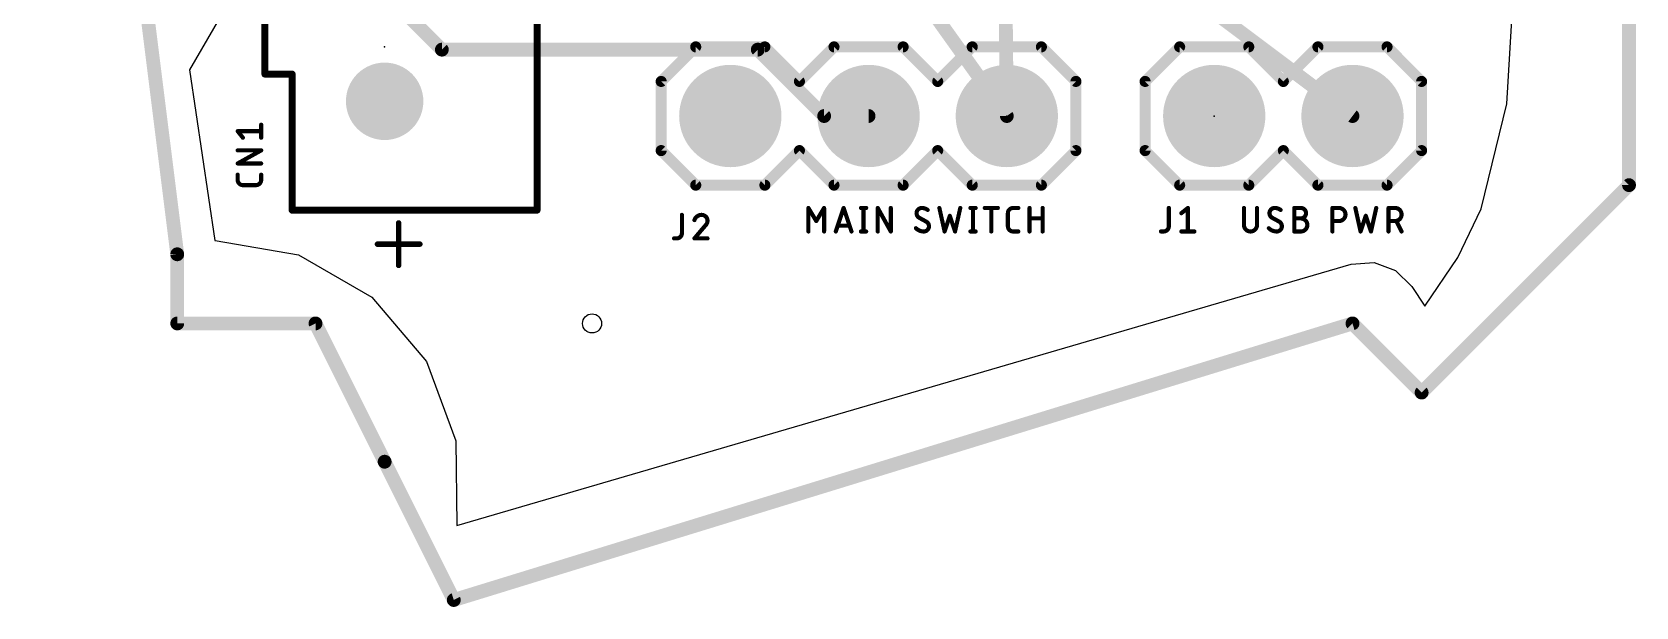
# Model space of a CAD drawing. Extents: x -61.1 to -20.2, y -31.9 to 53.5.
# Drawn here: x -49.66 to -20.19, y -31.88 to -21.32 of the extents above; entities that cross this region are included whole.
import ezdxf

# ---------------------------------------------------------------- set-up
doc = ezdxf.new("R2010")
doc.units = 0
for name, color, linetype in [('1', 12, 'CONTINUOUS'), ('16', 132, 'CONTINUOUS'), ('17', 110, 'CONTINUOUS'), ('20', 31, 'CONTINUOUS'), ('21', 253, 'CONTINUOUS'), ('23', 53, 'CONTINUOUS'), ('25', 253, 'CONTINUOUS'), ('51', 253, 'CONTINUOUS')]:
    doc.layers.add(name, color=color, linetype=linetype)

# ---------------------------------------------------------------- blocks, each defined once
blk = doc.blocks.new('ROUNDP')
at = {"const_width": 0.5}
blk.add_lwpolyline([(0, -0.25, 1), (0, 0.25, 1), (0, -0.25)], format="xyb", dxfattribs=at)
blk = doc.blocks.new('RECT')
blk.add_solid([(-0.5, -0.5), (0.5, -0.5), (-0.5, 0.5), (0.5, 0.5)])

msp = doc.modelspace()

# ---------------------------------------------------------------- linework, layer by layer
at = {"layer": '1', "const_width": 0.254}
for points in [[(-20.32, 48.26), (-20.32, -24.13)], [(-46.99, -25.4), (-49.53, -5.08)], [(-31.78, -20), (-31.75, -22.86)], [(-25.4, -22.86), (-29.21, -20)], [(-43.18, -20.59), (-42.1292, -21.6408)], [(-42.1292, -21.6408), (-36.325, -21.6408)], [(-36.325, -21.6408), (-35.1058, -22.86)], [(-35.1058, -22.86), (-34.29, -22.86)], [(-20.32, -24.13), (-24.13, -27.94)], [(-46.99, -26.67), (-46.99, -25.4)], [(-44.45, -26.67), (-46.99, -26.67)], [(-43.18, -29.21), (-44.45, -26.67)], [(-25.4, -26.67), (-41.91, -31.75)], [(-24.13, -27.94), (-25.4, -26.67)], [(-41.91, -31.75), (-43.18, -29.21)]]:
    msp.add_lwpolyline(points, dxfattribs=at)
at = {"layer": '1', "const_width": 0.127}
for points in [[(-42.1292, -21.5773, 1), (-42.1292, -21.7043)], [(-42.1741, -21.6857, 1), (-42.0843, -21.5959)], [(-36.2801, -21.5959, 1), (-36.3699, -21.6857)], [(-36.325, -21.7043, 1), (-36.325, -21.5773)], [(-35.1058, -22.7965, 1), (-35.1058, -22.9235)], [(-35.1507, -22.9049, 1), (-35.0609, -22.8151)], [(-34.29, -22.9235, 1), (-34.29, -22.7965)], [(-31.8135, -22.8607, 1), (-31.6865, -22.8593)], [(-25.4381, -22.9108, 1), (-25.3619, -22.8092)], [(-20.3835, -24.13, 1), (-20.2565, -24.13)], [(-20.2751, -24.1749, 1), (-20.3649, -24.0851)], [(-46.9265, -25.4, 1), (-47.0535, -25.4)], [(-47.053, -25.4079, 1), (-46.927, -25.3921)], [(-46.99, -26.6065, 1), (-46.99, -26.7335)], [(-47.0535, -26.67, 1), (-46.9265, -26.67)], [(-44.3932, -26.6416, 1), (-44.5068, -26.6984)], [(-44.45, -26.7335, 1), (-44.45, -26.6065)], [(-25.3551, -26.6251, 1), (-25.4449, -26.7149)], [(-25.3813, -26.7307, 1), (-25.4187, -26.6093)], [(-24.1749, -27.8951, 1), (-24.0851, -27.9849)], [(-24.1749, -27.9849, 1), (-24.0851, -27.8951)], [(-43.1232, -29.1816, 1), (-43.2368, -29.2384)], [(-43.2368, -29.2384, 1), (-43.1232, -29.1816)], [(-41.9287, -31.6893, 1), (-41.8913, -31.8107)], [(-41.9668, -31.7784, 1), (-41.8532, -31.7216)]]:
    msp.add_lwpolyline(points, format="xyb", dxfattribs=at)
at = {"layer": '16', "const_width": 0.254}
msp.add_lwpolyline([(-31.75, -22.86), (-38.1, -13.97)], dxfattribs=at)
at = {"layer": '16', "const_width": 0.127}
msp.add_lwpolyline([(-31.8017, -22.8969, 1), (-31.6983, -22.8231)], format="xyb", dxfattribs=at)
at = {"layer": '20'}
for p, q in [((-22.5631, -22.6393), (-22.0412, -13.8413)), ((-45.7791, -20.3073), (-46.7626, -22.0103)), ((-46.7626, -22.0103), (-46.2984, -25.1445)), ((-23.034, -24.5668), (-22.5631, -22.6393)), ((-23.4667, -25.4582), (-23.034, -24.5668)), ((-46.2984, -25.1445), (-46.2943, -25.1445)), ((-46.2943, -25.1445), (-44.7639, -25.4127)), ((-44.7639, -25.4127), (-43.4159, -26.1855)), ((-41.8549, -30.3804), (-25.4234, -25.5821)), ((-25.4234, -25.5821), (-25.0045, -25.5516)), ((-25.0045, -25.5516), (-24.6101, -25.6959)), ((-24.0693, -26.3517), (-23.4667, -25.4582)), ((-24.6101, -25.6959), (-24.3097, -25.9893)), ((-43.4159, -26.1855), (-42.4111, -27.3706)), ((-24.3097, -25.9893), (-24.0693, -26.3517)), ((-42.4111, -27.3706), (-41.8692, -28.8268)), ((-41.8692, -28.8268), (-41.8549, -30.3804))]:
    msp.add_line(p, q, dxfattribs=at)
msp.add_circle((-39.37, -26.67), 0.175, dxfattribs=at)
at = {"layer": '21'}
for points, const_width in [([(-40.38, -18.59), (-40.38, -24.59)], 0.127), ([(-45.38, -22.09), (-45.38, -21.09)], 0.127), ([(-38.1, -22.225), (-37.465, -21.59)], 0.2032), ([(-37.465, -21.59), (-36.195, -21.59)], 0.2032), ([(-36.195, -21.59), (-35.56, -22.225)], 0.2032), ([(-35.56, -22.225), (-34.925, -21.59)], 0.2032), ([(-34.925, -21.59), (-33.655, -21.59)], 0.2032), ([(-33.655, -21.59), (-33.02, -22.225)], 0.2032), ([(-33.02, -22.225), (-32.385, -21.59)], 0.2032), ([(-32.385, -21.59), (-31.115, -21.59)], 0.2032), ([(-30.48, -22.225), (-31.115, -21.59)], 0.2032), ([(-28.575, -21.59), (-29.21, -22.225)], 0.2032), ([(-28.575, -21.59), (-27.305, -21.59)], 0.2032), ([(-27.305, -21.59), (-26.67, -22.225)], 0.2032), ([(-26.67, -22.225), (-26.035, -21.59)], 0.2032), ([(-26.035, -21.59), (-24.765, -21.59)], 0.2032), ([(-24.765, -21.59), (-24.13, -22.225)], 0.2032), ([(-44.88, -22.09), (-45.38, -22.09)], 0.127), ([(-44.88, -24.59), (-44.88, -22.09)], 0.127), ([(-38.1, -23.495), (-38.1, -22.225)], 0.2032), ([(-30.48, -23.495), (-30.48, -22.225)], 0.2032), ([(-29.21, -22.225), (-29.21, -23.495)], 0.2032), ([(-24.13, -22.225), (-24.13, -23.495)], 0.2032), ([(-37.465, -24.13), (-38.1, -23.495)], 0.2032), ([(-35.56, -23.495), (-36.195, -24.13)], 0.2032), ([(-34.925, -24.13), (-35.56, -23.495)], 0.2032), ([(-33.02, -23.495), (-33.655, -24.13)], 0.2032), ([(-32.385, -24.13), (-33.02, -23.495)], 0.2032), ([(-31.115, -24.13), (-30.48, -23.495)], 0.2032), ([(-29.21, -23.495), (-28.575, -24.13)], 0.2032), ([(-26.67, -23.495), (-27.305, -24.13)], 0.2032), ([(-26.035, -24.13), (-26.67, -23.495)], 0.2032), ([(-24.13, -23.495), (-24.765, -24.13)], 0.2032), ([(-36.195, -24.13), (-37.465, -24.13)], 0.2032), ([(-33.655, -24.13), (-34.925, -24.13)], 0.2032), ([(-31.115, -24.13), (-32.385, -24.13)], 0.2032), ([(-27.305, -24.13), (-28.575, -24.13)], 0.2032), ([(-24.765, -24.13), (-26.035, -24.13)], 0.2032), ([(-40.38, -24.59), (-44.88, -24.59)], 0.127), ([(-42.9232, -25.6032), (-42.9232, -24.8243)], 0.1016), ([(-42.5337, -25.2137), (-43.3126, -25.2137)], 0.1016)]:
    msp.add_lwpolyline(points, dxfattribs=dict(at, const_width=const_width))
for points, const_width in [([(-37.465, -21.5392, 1), (-37.465, -21.6408)], 0.1016), ([(-37.4291, -21.6259, 1), (-37.5009, -21.5541)], 0.1016), ([(-36.1591, -21.5541, 1), (-36.2309, -21.6259)], 0.1016), ([(-36.195, -21.6408, 1), (-36.195, -21.5392)], 0.1016), ([(-34.925, -21.5392, 1), (-34.925, -21.6408)], 0.1016), ([(-34.8891, -21.6259, 1), (-34.9609, -21.5541)], 0.1016), ([(-33.6191, -21.5541, 1), (-33.6909, -21.6259)], 0.1016), ([(-33.655, -21.6408, 1), (-33.655, -21.5392)], 0.1016), ([(-32.385, -21.5392, 1), (-32.385, -21.6408)], 0.1016), ([(-32.3491, -21.6259, 1), (-32.4209, -21.5541)], 0.1016), ([(-31.0791, -21.5541, 1), (-31.1509, -21.6259)], 0.1016), ([(-31.115, -21.6408, 1), (-31.115, -21.5392)], 0.1016), ([(-28.575, -21.5392, 1), (-28.575, -21.6408)], 0.1016), ([(-28.5391, -21.6259, 1), (-28.6109, -21.5541)], 0.1016), ([(-27.2691, -21.5541, 1), (-27.3409, -21.6259)], 0.1016), ([(-27.305, -21.6408, 1), (-27.305, -21.5392)], 0.1016), ([(-26.035, -21.5392, 1), (-26.035, -21.6408)], 0.1016), ([(-25.9991, -21.6259, 1), (-26.0709, -21.5541)], 0.1016), ([(-24.7291, -21.5541, 1), (-24.8009, -21.6259)], 0.1016), ([(-24.765, -21.6408, 1), (-24.765, -21.5392)], 0.1016), ([(-45.4118, -22.09, 1), (-45.3483, -22.09)], 0.0635), ([(-45.38, -22.0583, 1), (-45.38, -22.1217)], 0.0635), ([(-44.8483, -22.09, 1), (-44.9118, -22.09)], 0.0635), ([(-44.88, -22.1217, 1), (-44.88, -22.0583)], 0.0635), ([(-38.0492, -22.225, 1), (-38.1508, -22.225)], 0.1016), ([(-38.1359, -22.1891, 1), (-38.0641, -22.2609)], 0.1016), ([(-35.5959, -22.1891, 1), (-35.5241, -22.2609)], 0.1016), ([(-35.5959, -22.2609, 1), (-35.5241, -22.1891)], 0.1016), ([(-33.0559, -22.1891, 1), (-32.9841, -22.2609)], 0.1016), ([(-33.0559, -22.2609, 1), (-32.9841, -22.1891)], 0.1016), ([(-30.4292, -22.225, 1), (-30.5308, -22.225)], 0.1016), ([(-30.5159, -22.2609, 1), (-30.4441, -22.1891)], 0.1016), ([(-29.1592, -22.225, 1), (-29.2608, -22.225)], 0.1016), ([(-29.2459, -22.1891, 1), (-29.1741, -22.2609)], 0.1016), ([(-26.7059, -22.1891, 1), (-26.6341, -22.2609)], 0.1016), ([(-26.7059, -22.2609, 1), (-26.6341, -22.1891)], 0.1016), ([(-24.0792, -22.225, 1), (-24.1808, -22.225)], 0.1016), ([(-24.1659, -22.2609, 1), (-24.0941, -22.1891)], 0.1016), ([(-38.0641, -23.4591, 1), (-38.1359, -23.5309)], 0.1016), ([(-38.1508, -23.495, 1), (-38.0492, -23.495)], 0.1016), ([(-35.5241, -23.4591, 1), (-35.5959, -23.5309)], 0.1016), ([(-35.5241, -23.5309, 1), (-35.5959, -23.4591)], 0.1016), ([(-32.9841, -23.4591, 1), (-33.0559, -23.5309)], 0.1016), ([(-32.9841, -23.5309, 1), (-33.0559, -23.4591)], 0.1016), ([(-30.5308, -23.495, 1), (-30.4292, -23.495)], 0.1016), ([(-30.4441, -23.5309, 1), (-30.5159, -23.4591)], 0.1016), ([(-29.1741, -23.4591, 1), (-29.2459, -23.5309)], 0.1016), ([(-29.2608, -23.495, 1), (-29.1592, -23.495)], 0.1016), ([(-26.6341, -23.4591, 1), (-26.7059, -23.5309)], 0.1016), ([(-26.6341, -23.5309, 1), (-26.7059, -23.4591)], 0.1016), ([(-24.1808, -23.495, 1), (-24.0792, -23.495)], 0.1016), ([(-24.0941, -23.5309, 1), (-24.1659, -23.4591)], 0.1016), ([(-37.465, -24.0792, 1), (-37.465, -24.1808)], 0.1016), ([(-37.5009, -24.1659, 1), (-37.4291, -24.0941)], 0.1016), ([(-36.2309, -24.0941, 1), (-36.1591, -24.1659)], 0.1016), ([(-36.195, -24.1808, 1), (-36.195, -24.0792)], 0.1016), ([(-34.925, -24.0792, 1), (-34.925, -24.1808)], 0.1016), ([(-34.9609, -24.1659, 1), (-34.8891, -24.0941)], 0.1016), ([(-33.6909, -24.0941, 1), (-33.6191, -24.1659)], 0.1016), ([(-33.655, -24.1808, 1), (-33.655, -24.0792)], 0.1016), ([(-32.385, -24.0792, 1), (-32.385, -24.1808)], 0.1016), ([(-32.4209, -24.1659, 1), (-32.3491, -24.0941)], 0.1016), ([(-31.1509, -24.0941, 1), (-31.0791, -24.1659)], 0.1016), ([(-31.115, -24.1808, 1), (-31.115, -24.0792)], 0.1016), ([(-28.575, -24.0792, 1), (-28.575, -24.1808)], 0.1016), ([(-28.6109, -24.1659, 1), (-28.5391, -24.0941)], 0.1016), ([(-27.3409, -24.0941, 1), (-27.2691, -24.1659)], 0.1016), ([(-27.305, -24.1808, 1), (-27.305, -24.0792)], 0.1016), ([(-26.035, -24.0792, 1), (-26.035, -24.1808)], 0.1016), ([(-26.0709, -24.1659, 1), (-25.9991, -24.0941)], 0.1016), ([(-24.8009, -24.0941, 1), (-24.7291, -24.1659)], 0.1016), ([(-24.765, -24.1808, 1), (-24.765, -24.0792)], 0.1016), ([(-44.9118, -24.59, 1), (-44.8483, -24.59)], 0.0635), ([(-44.88, -24.5583, 1), (-44.88, -24.6217)], 0.0635), ([(-40.4118, -24.59, 1), (-40.3483, -24.59)], 0.0635), ([(-40.38, -24.6217, 1), (-40.38, -24.5583)], 0.0635), ([(-42.8978, -24.8243, 1), (-42.9486, -24.8243)], 0.0508), ([(-43.3126, -25.1883, 1), (-43.3126, -25.2391)], 0.0508), ([(-42.5337, -25.2391, 1), (-42.5337, -25.1883)], 0.0508), ([(-42.9486, -25.6032, 1), (-42.8978, -25.6032)], 0.0508)]:
    msp.add_lwpolyline(points, format="xyb", dxfattribs=dict(at, const_width=const_width))
at = {"layer": '23'}
for p in [(-43.18, -21.59), (-31.75, -22.86), (-27.94, -22.86)]:
    msp.add_point(p, dxfattribs=at)
at = {"layer": '25', "const_width": 0.0762}
for points in [[(-45.4481, -23.259), (-45.4481, -23.0191)], [(-45.7839, -23.259), (-45.8799, -23.139)], [(-45.8799, -23.139), (-45.4481, -23.139)], [(-45.8799, -23.7314), (-45.4481, -23.4915)], [(-45.4481, -23.4915), (-45.8799, -23.4915)], [(-45.4481, -23.7314), (-45.8799, -23.7314)], [(-45.8799, -24.0336), (-45.8799, -23.9377)], [(-45.5441, -24.1296), (-45.7839, -24.1296)], [(-45.4481, -23.9377), (-45.4481, -24.0336)], [(-37.7189, -24.6761), (-37.7189, -25.0119)], [(-35.3949, -24.9809), (-35.3949, -24.5491)], [(-35.3949, -24.5491), (-35.251, -24.789)], [(-35.251, -24.789), (-35.107, -24.5491)], [(-35.107, -24.5491), (-35.107, -24.9809)], [(-34.892, -24.9809), (-34.7481, -24.5491)], [(-34.7481, -24.5491), (-34.6041, -24.9809)], [(-34.4303, -24.5491), (-34.3343, -24.5491)], [(-34.3823, -24.5491), (-34.3823, -24.9809)], [(-34.1212, -24.9809), (-34.1212, -24.5491)], [(-34.1212, -24.5491), (-33.8814, -24.9809)], [(-33.8814, -24.9809), (-33.8814, -24.5491)], [(-33.2283, -24.801), (-33.3602, -24.729)], [(-32.9893, -24.5491), (-32.8933, -24.9809)], [(-32.8933, -24.9809), (-32.7974, -24.693)], [(-32.7974, -24.693), (-32.7014, -24.9809)], [(-32.7014, -24.9809), (-32.6054, -24.5491)], [(-32.4186, -24.5491), (-32.3227, -24.5491)], [(-32.3706, -24.5491), (-32.3706, -24.9809)], [(-32.1553, -24.5491), (-31.9154, -24.5491)], [(-32.0354, -24.9809), (-32.0354, -24.5491)], [(-31.7305, -24.8849), (-31.7305, -24.6451)], [(-31.6345, -24.5491), (-31.5386, -24.5491)], [(-31.3324, -24.9809), (-31.3324, -24.5491)], [(-31.3324, -24.741), (-31.0925, -24.741)], [(-31.0925, -24.5491), (-31.0925, -24.9809)], [(-28.774, -24.5491), (-28.774, -24.8849)], [(-28.5441, -24.6451), (-28.4241, -24.5491)], [(-28.4241, -24.5491), (-28.4241, -24.9809)], [(-27.3939, -24.5491), (-27.3939, -24.861)], [(-27.154, -24.861), (-27.154, -24.5491)], [(-26.7448, -24.801), (-26.8767, -24.729)], [(-26.4698, -24.9809), (-26.4698, -24.5491)], [(-26.4698, -24.5491), (-26.3498, -24.5491)], [(-26.4698, -24.741), (-26.3498, -24.741)], [(-25.7687, -24.9809), (-25.7687, -24.5491)], [(-25.7687, -24.5491), (-25.6488, -24.5491)], [(-25.3475, -24.5491), (-25.2516, -24.9809)], [(-25.2516, -24.9809), (-25.1556, -24.693)], [(-25.1556, -24.693), (-25.0597, -24.9809)], [(-25.0597, -24.9809), (-24.9637, -24.5491)], [(-24.7379, -24.9809), (-24.7379, -24.5491)], [(-24.7379, -24.5491), (-24.618, -24.5491)], [(-37.2851, -24.868), (-37.489, -25.1079)], [(-34.6401, -24.8729), (-34.856, -24.8729)], [(-34.4303, -24.9809), (-34.3343, -24.9809)], [(-32.4186, -24.9809), (-32.3227, -24.9809)], [(-31.5386, -24.9809), (-31.6345, -24.9809)], [(-28.8699, -24.9809), (-28.9179, -24.9809)], [(-28.5441, -24.9809), (-28.3042, -24.9809)], [(-26.3498, -24.9809), (-26.4698, -24.9809)], [(-25.6488, -24.789), (-25.7687, -24.789)], [(-24.618, -24.789), (-24.7379, -24.789)], [(-24.498, -24.9809), (-24.594, -24.789)], [(-37.8148, -25.1079), (-37.8628, -25.1079)], [(-37.489, -25.1079), (-37.2491, -25.1079)]]:
    msp.add_lwpolyline(points, dxfattribs=at)
at = {"layer": '25'}
for points, const_width in [([(-45.4291, -23.0191, 1), (-45.4672, -23.0191)], 0.0381), ([(-45.865, -23.1271, 1), (-45.8948, -23.1509)], 0.0381), ([(-45.8799, -23.12, 1), (-45.8799, -23.1581)], 0.0381), ([(-45.7988, -23.2709, 1), (-45.7691, -23.2471)], 0.0381), ([(-45.4672, -23.259, 1), (-45.4291, -23.259)], 0.0381), ([(-45.4481, -23.1581, 1), (-45.4481, -23.12)], 0.0381), ([(-45.8799, -23.4725, 1), (-45.8799, -23.5106)], 0.0381), ([(-45.4388, -23.5082, 1), (-45.4574, -23.4749)], 0.0381), ([(-45.4481, -23.5106, 1), (-45.4481, -23.4725)], 0.0381), ([(-45.8799, -23.7124, 1), (-45.8799, -23.7505)], 0.0381), ([(-45.8892, -23.7148, 1), (-45.8706, -23.7481)], 0.0381), ([(-45.4481, -23.7505, 1), (-45.4481, -23.7124)], 0.0381), ([(-45.8609, -24.0336, 1), (-45.899, -24.0336)], 0.0381), ([(-45.8799, -24.0336, 0.4142), (-45.7839, -24.1296)], 0.0762), ([(-45.8608, -23.9377, 1), (-45.8989, -23.9377)], 0.0381), ([(-45.8989, -24.0336, 1), (-45.8608, -24.0336)], 0.0381), ([(-45.7839, -24.1105, 1), (-45.7839, -24.1486)], 0.0381), ([(-45.7839, -24.1486, 1), (-45.7839, -24.1105)], 0.0381), ([(-45.5441, -24.1296, 0.4142), (-45.4481, -24.0336)], 0.0762), ([(-45.5441, -24.1105, 1), (-45.5441, -24.1486)], 0.0381), ([(-45.5441, -24.1486, 1), (-45.5441, -24.1105)], 0.0381), ([(-45.4291, -23.9377, 1), (-45.4672, -23.9377)], 0.0381), ([(-45.4291, -24.0336, 1), (-45.4672, -24.0336)], 0.0381), ([(-45.4672, -24.0336, 1), (-45.4291, -24.0336)], 0.0381), ([(-37.6998, -24.6761, 1), (-37.7379, -24.6761)], 0.0381), ([(-37.3571, -24.6761, 0.3252), (-37.489, -24.7721)], 0.0762), ([(-37.5071, -24.7662, 1), (-37.4709, -24.7779)], 0.0381), ([(-37.2491, -24.7841, 0.4142), (-37.3571, -24.6761)], 0.0762), ([(-37.3571, -24.6571, 1), (-37.3571, -24.6952)], 0.0381), ([(-37.357, -24.6951, 1), (-37.3571, -24.6571)], 0.0381), ([(-37.2851, -24.868, 0.2053), (-37.2491, -24.7841)], 0.0762), ([(-37.2301, -24.784, 1), (-37.2681, -24.7841)], 0.0381), ([(-35.3786, -24.5393, 1), (-35.4112, -24.5589)], 0.0381), ([(-35.3758, -24.5491, 1), (-35.4139, -24.5491)], 0.0381), ([(-35.088, -24.5491, 1), (-35.1261, -24.5491)], 0.0381), ([(-35.0907, -24.5589, 1), (-35.1234, -24.5393)], 0.0381), ([(-34.73, -24.5431, 1), (-34.7661, -24.5551)], 0.0381), ([(-34.73, -24.5551, 1), (-34.7661, -24.5431)], 0.0381), ([(-34.4303, -24.5301, 1), (-34.4303, -24.5682)], 0.0381), ([(-34.3632, -24.5491, 1), (-34.4013, -24.5491)], 0.0381), ([(-34.3343, -24.5682, 1), (-34.3343, -24.5301)], 0.0381), ([(-34.1022, -24.5491, 1), (-34.1403, -24.5491)], 0.0381), ([(-34.1046, -24.5398, 1), (-34.1379, -24.5584)], 0.0381), ([(-33.8623, -24.5491, 1), (-33.9004, -24.5491)], 0.0381), ([(-33.3892, -24.6451, 1), (-33.4273, -24.6451)], 0.0381), ([(-33.4273, -24.6451, 1), (-33.3892, -24.6451)], 0.0381), ([(-33.3123, -24.5491, 0.4142), (-33.4082, -24.6451)], 0.0762), ([(-33.4082, -24.6451, 0.2656), (-33.3602, -24.729)], 0.0762), ([(-33.3511, -24.7123, 1), (-33.3694, -24.7457)], 0.0381), ([(-33.3699, -24.7454, 1), (-33.3506, -24.7126)], 0.0381), ([(-33.2043, -24.5851, 0.1623), (-33.3123, -24.5491)], 0.0762), ([(-33.3123, -24.5301, 1), (-33.3123, -24.5682)], 0.0381), ([(-33.3123, -24.5682, 1), (-33.3123, -24.5301)], 0.0381), ([(-33.2157, -24.6003, 1), (-33.1929, -24.5698)], 0.0381), ([(-32.9707, -24.545, 1), (-33.0079, -24.5532)], 0.0381), ([(-32.7793, -24.687, 1), (-32.8154, -24.6991)], 0.0381), ([(-32.7793, -24.6991, 1), (-32.8154, -24.687)], 0.0381), ([(-32.5868, -24.5532, 1), (-32.624, -24.545)], 0.0381), ([(-32.4186, -24.5301, 1), (-32.4186, -24.5682)], 0.0381), ([(-32.3516, -24.5491, 1), (-32.3897, -24.5491)], 0.0381), ([(-32.3227, -24.5682, 1), (-32.3227, -24.5301)], 0.0381), ([(-32.1553, -24.5301, 1), (-32.1553, -24.5682)], 0.0381), ([(-32.0163, -24.5491, 1), (-32.0544, -24.5491)], 0.0381), ([(-31.9154, -24.5682, 1), (-31.9154, -24.5301)], 0.0381), ([(-31.6345, -24.5491, 0.4142), (-31.7305, -24.6451)], 0.0762), ([(-31.7114, -24.6451, 1), (-31.7495, -24.6451)], 0.0381), ([(-31.7495, -24.6451, 1), (-31.7114, -24.6451)], 0.0381), ([(-31.6345, -24.5301, 1), (-31.6345, -24.5682)], 0.0381), ([(-31.6345, -24.5681, 1), (-31.6345, -24.53)], 0.0381), ([(-31.5386, -24.5682, 1), (-31.5386, -24.5301)], 0.0381), ([(-31.3133, -24.5491, 1), (-31.3514, -24.5491)], 0.0381), ([(-31.3324, -24.722, 1), (-31.3324, -24.7601)], 0.0381), ([(-31.0734, -24.5491, 1), (-31.1115, -24.5491)], 0.0381), ([(-31.0925, -24.7601, 1), (-31.0925, -24.722)], 0.0381), ([(-28.7549, -24.5491, 1), (-28.793, -24.5491)], 0.0381), ([(-28.556, -24.6302, 1), (-28.5322, -24.6599)], 0.0381), ([(-28.4051, -24.5491, 1), (-28.4432, -24.5491)], 0.0381), ([(-28.4122, -24.564, 1), (-28.436, -24.5342)], 0.0381), ([(-27.3749, -24.5491, 1), (-27.413, -24.5491)], 0.0381), ([(-27.135, -24.5491, 1), (-27.1731, -24.5491)], 0.0381), ([(-26.8288, -24.5491, 0.4142), (-26.9247, -24.6451)], 0.0762), ([(-26.9247, -24.6451, 0.2656), (-26.8767, -24.729)], 0.0762), ([(-26.9057, -24.6451, 1), (-26.9438, -24.6451)], 0.0381), ([(-26.9438, -24.6451, 1), (-26.9057, -24.6451)], 0.0381), ([(-26.8676, -24.7123, 1), (-26.8859, -24.7457)], 0.0381), ([(-26.8864, -24.7454, 1), (-26.8671, -24.7126)], 0.0381), ([(-26.7208, -24.5851, 0.1623), (-26.8288, -24.5491)], 0.0762), ([(-26.8288, -24.5301, 1), (-26.8288, -24.5682)], 0.0381), ([(-26.8288, -24.5682, 1), (-26.8288, -24.5301)], 0.0381), ([(-26.7322, -24.6003, 1), (-26.7094, -24.5698)], 0.0381), ([(-26.4507, -24.5491, 1), (-26.4888, -24.5491)], 0.0381), ([(-26.4698, -24.5301, 1), (-26.4698, -24.5682)], 0.0381), ([(-26.4698, -24.722, 1), (-26.4698, -24.7601)], 0.0381), ([(-26.3498, -24.741, 1), (-26.3498, -24.5491)], 0.0762), ([(-26.3498, -24.5301, 1), (-26.3498, -24.5682)], 0.0381), ([(-26.3498, -24.9809, 1), (-26.3498, -24.741)], 0.0762), ([(-26.3498, -24.722, 1), (-26.3498, -24.7601)], 0.0381), ([(-26.3498, -24.722, 1), (-26.3498, -24.7601)], 0.0381), ([(-26.3498, -24.5682, 1), (-26.3498, -24.5301)], 0.0381), ([(-26.3498, -24.7601, 1), (-26.3498, -24.722)], 0.0381), ([(-25.7497, -24.5491, 1), (-25.7878, -24.5491)], 0.0381), ([(-25.7687, -24.5301, 1), (-25.7687, -24.5682)], 0.0381), ([(-25.6488, -24.789, 1), (-25.6488, -24.5491)], 0.0762), ([(-25.6488, -24.5301, 1), (-25.6488, -24.5682)], 0.0381), ([(-25.6488, -24.5682, 1), (-25.6488, -24.5301)], 0.0381), ([(-25.3289, -24.545, 1), (-25.3661, -24.5532)], 0.0381), ([(-25.1375, -24.687, 1), (-25.1737, -24.6991)], 0.0381), ([(-25.1375, -24.6991, 1), (-25.1737, -24.687)], 0.0381), ([(-24.9451, -24.5532, 1), (-24.9823, -24.545)], 0.0381), ([(-24.7189, -24.5491, 1), (-24.757, -24.5491)], 0.0381), ([(-24.7379, -24.5301, 1), (-24.7379, -24.5682)], 0.0381), ([(-24.618, -24.789, 1), (-24.618, -24.5491)], 0.0762), ([(-24.618, -24.5301, 1), (-24.618, -24.5682)], 0.0381), ([(-24.618, -24.5682, 1), (-24.618, -24.5301)], 0.0381), ([(-37.8148, -25.1079, 0.4142), (-37.7189, -25.0119)], 0.0762), ([(-37.6998, -25.0119, 1), (-37.7379, -25.0119)], 0.0381), ([(-37.7379, -25.0119, 1), (-37.6998, -25.0119)], 0.0381), ([(-37.2982, -24.8542, 1), (-37.2719, -24.8818)], 0.0381), ([(-37.2706, -24.8804, 1), (-37.2996, -24.8557)], 0.0381), ([(-37.2681, -24.7841, 1), (-37.23, -24.7841)], 0.0381), ([(-35.4139, -24.9809, 1), (-35.3758, -24.9809)], 0.0381), ([(-35.2673, -24.7792, 1), (-35.2346, -24.7988)], 0.0381), ([(-35.2673, -24.7988, 1), (-35.2346, -24.7792)], 0.0381), ([(-35.1261, -24.9809, 1), (-35.088, -24.9809)], 0.0381), ([(-34.9101, -24.9749, 1), (-34.8739, -24.9869)], 0.0381), ([(-34.856, -24.8539, 1), (-34.856, -24.892)], 0.0381), ([(-34.6401, -24.892, 1), (-34.6401, -24.8539)], 0.0381), ([(-34.6222, -24.9869, 1), (-34.586, -24.9749)], 0.0381), ([(-34.4303, -24.9619, 1), (-34.4303, -25)], 0.0381), ([(-34.4013, -24.9809, 1), (-34.3632, -24.9809)], 0.0381), ([(-34.3343, -25, 1), (-34.3343, -24.9619)], 0.0381), ([(-34.1403, -24.9809, 1), (-34.1022, -24.9809)], 0.0381), ([(-33.9004, -24.9809, 1), (-33.8623, -24.9809)], 0.0381), ([(-33.898, -24.9902, 1), (-33.8647, -24.9716)], 0.0381), ([(-33.4202, -24.9209, 0.2), (-33.2763, -24.9809)], 0.0762), ([(-33.4067, -24.9075, 1), (-33.4337, -24.9343)], 0.0381), ([(-33.2763, -24.9809, 0.4142), (-33.1803, -24.8849)], 0.0762), ([(-33.2763, -24.9619, 1), (-33.2763, -24.9999)], 0.0381), ([(-33.2763, -24.9999, 1), (-33.2763, -24.9619)], 0.0381), ([(-33.1803, -24.8849, 0.2656), (-33.2283, -24.801)], 0.0762), ([(-33.2186, -24.7846, 1), (-33.238, -24.8174)], 0.0381), ([(-33.2374, -24.8177, 1), (-33.2192, -24.7843)], 0.0381), ([(-33.1613, -24.8849, 1), (-33.1994, -24.8849)], 0.0381), ([(-33.1994, -24.8849, 1), (-33.1613, -24.8849)], 0.0381), ([(-32.9114, -24.9749, 1), (-32.8752, -24.9869)], 0.0381), ([(-32.9119, -24.985, 1), (-32.8747, -24.9768)], 0.0381), ([(-32.72, -24.9768, 1), (-32.6828, -24.985)], 0.0381), ([(-32.7195, -24.9869, 1), (-32.6833, -24.9749)], 0.0381), ([(-32.4186, -24.9619, 1), (-32.4186, -25)], 0.0381), ([(-32.3897, -24.9809, 1), (-32.3516, -24.9809)], 0.0381), ([(-32.3227, -25, 1), (-32.3227, -24.9619)], 0.0381), ([(-32.0544, -24.9809, 1), (-32.0163, -24.9809)], 0.0381), ([(-31.7305, -24.8849, 0.4142), (-31.6345, -24.9809)], 0.0762), ([(-31.7114, -24.8849, 1), (-31.7495, -24.8849)], 0.0381), ([(-31.7495, -24.8849, 1), (-31.7114, -24.8849)], 0.0381), ([(-31.6345, -24.9619, 1), (-31.6345, -25)], 0.0381), ([(-31.6345, -25, 1), (-31.6345, -24.9619)], 0.0381), ([(-31.5386, -25, 1), (-31.5386, -24.9619)], 0.0381), ([(-31.3514, -24.9809, 1), (-31.3133, -24.9809)], 0.0381), ([(-31.1115, -24.9809, 1), (-31.0734, -24.9809)], 0.0381), ([(-28.9179, -24.9619, 1), (-28.9179, -25)], 0.0381), ([(-28.8699, -24.9809, 0.4142), (-28.774, -24.8849)], 0.0762), ([(-28.8699, -24.9619, 1), (-28.8699, -24.9999)], 0.0381), ([(-28.8699, -25, 1), (-28.8699, -24.9619)], 0.0381), ([(-28.7549, -24.8849, 1), (-28.793, -24.8849)], 0.0381), ([(-28.793, -24.8849, 1), (-28.7549, -24.8849)], 0.0381), ([(-28.5441, -24.9619, 1), (-28.5441, -25)], 0.0381), ([(-28.4432, -24.9809, 1), (-28.4051, -24.9809)], 0.0381), ([(-28.3042, -25, 1), (-28.3042, -24.9619)], 0.0381), ([(-27.3749, -24.861, 1), (-27.413, -24.861)], 0.0381), ([(-27.413, -24.861, 1), (-27.3749, -24.861)], 0.0381), ([(-27.3939, -24.861, 1), (-27.154, -24.861)], 0.0762), ([(-27.135, -24.861, 1), (-27.1731, -24.861)], 0.0381), ([(-27.1731, -24.861, 1), (-27.135, -24.861)], 0.0381), ([(-26.9367, -24.9209, 0.2), (-26.7928, -24.9809)], 0.0762), ([(-26.9232, -24.9075, 1), (-26.9502, -24.9343)], 0.0381), ([(-26.7928, -24.9809, 0.4142), (-26.6968, -24.8849)], 0.0762), ([(-26.7928, -24.9619, 1), (-26.7928, -24.9999)], 0.0381), ([(-26.7928, -24.9999, 1), (-26.7928, -24.9619)], 0.0381), ([(-26.6968, -24.8849, 0.2656), (-26.7448, -24.801)], 0.0762), ([(-26.7351, -24.7846, 1), (-26.7545, -24.8174)], 0.0381), ([(-26.7539, -24.8177, 1), (-26.7357, -24.7843)], 0.0381), ([(-26.6778, -24.8849, 1), (-26.7159, -24.8849)], 0.0381), ([(-26.7159, -24.8849, 1), (-26.6778, -24.8849)], 0.0381), ([(-26.4698, -24.9619, 1), (-26.4698, -25)], 0.0381), ([(-26.4888, -24.9809, 1), (-26.4507, -24.9809)], 0.0381), ([(-26.3498, -24.9619, 1), (-26.3498, -25)], 0.0381), ([(-26.3498, -25, 1), (-26.3498, -24.9619)], 0.0381), ([(-25.7878, -24.9809, 1), (-25.7497, -24.9809)], 0.0381), ([(-25.7687, -24.7699, 1), (-25.7687, -24.808)], 0.0381), ([(-25.6488, -24.7699, 1), (-25.6488, -24.808)], 0.0381), ([(-25.6488, -24.808, 1), (-25.6488, -24.7699)], 0.0381), ([(-25.2696, -24.9749, 1), (-25.2335, -24.9869)], 0.0381), ([(-25.2702, -24.985, 1), (-25.233, -24.9768)], 0.0381), ([(-25.0783, -24.9768, 1), (-25.0411, -24.985)], 0.0381), ([(-25.0777, -24.9869, 1), (-25.0416, -24.9749)], 0.0381), ([(-24.757, -24.9809, 1), (-24.7189, -24.9809)], 0.0381), ([(-24.7379, -24.7699, 1), (-24.7379, -24.808)], 0.0381), ([(-24.618, -24.7699, 1), (-24.618, -24.808)], 0.0381), ([(-24.618, -24.808, 1), (-24.618, -24.7699)], 0.0381), ([(-24.577, -24.7805, 1), (-24.611, -24.7975)], 0.0381), ([(-24.5151, -24.9894, 1), (-24.481, -24.9724)], 0.0381), ([(-37.8628, -25.0889, 1), (-37.8628, -25.127)], 0.0381), ([(-37.8148, -25.0889, 1), (-37.8148, -25.1269)], 0.0381), ([(-37.8148, -25.127, 1), (-37.8148, -25.0889)], 0.0381), ([(-37.489, -25.0889, 1), (-37.489, -25.127)], 0.0381), ([(-37.5035, -25.0956, 1), (-37.4745, -25.1202)], 0.0381), ([(-37.2491, -25.127, 1), (-37.2491, -25.0889)], 0.0381)]:
    msp.add_lwpolyline(points, format="xyb", dxfattribs=dict(at, const_width=const_width))

# ---------------------------------------------------------------- block references
at = {"layer": '17'}
for p, xscale, yscale, rotation in [((-43.18, -22.59), 1.4224, 1.4224, 90), ((-43.18, -22.59), 1.4224, 1.4224, 90), ((-36.83, -22.86), 1.8796, 1.8796, 270), ((-36.83, -22.86), 1.8796, 1.8796, 270), ((-34.29, -22.86), 1.8796, 1.8796, 270), ((-34.29, -22.86), 1.8796, 1.8796, 270), ((-31.75, -22.86), 1.8796, 1.8796, 270), ((-31.75, -22.86), 1.8796, 1.8796, 270), ((-27.94, -22.86), 1.8796, 1.8796, 90), ((-27.94, -22.86), 1.8796, 1.8796, 90), ((-25.4, -22.86), 1.8796, 1.8796, 90), ((-25.4, -22.86), 1.8796, 1.8796, 90)]:
    msp.add_blockref('ROUNDP', p, dxfattribs=dict(at, xscale=xscale, yscale=yscale, rotation=rotation))
at = {"layer": '51', "xscale": 0.508, "yscale": 0.508, "rotation": 180}
for p in [(-36.83, -22.86), (-34.29, -22.86), (-31.75, -22.86)]:
    msp.add_blockref('RECT', p, dxfattribs=at)
at = {"layer": '51', "xscale": 0.508, "yscale": 0.508}
for p in [(-27.94, -22.86), (-25.4, -22.86)]:
    msp.add_blockref('RECT', p, dxfattribs=at)

doc.saveas('drawing.dxf')
